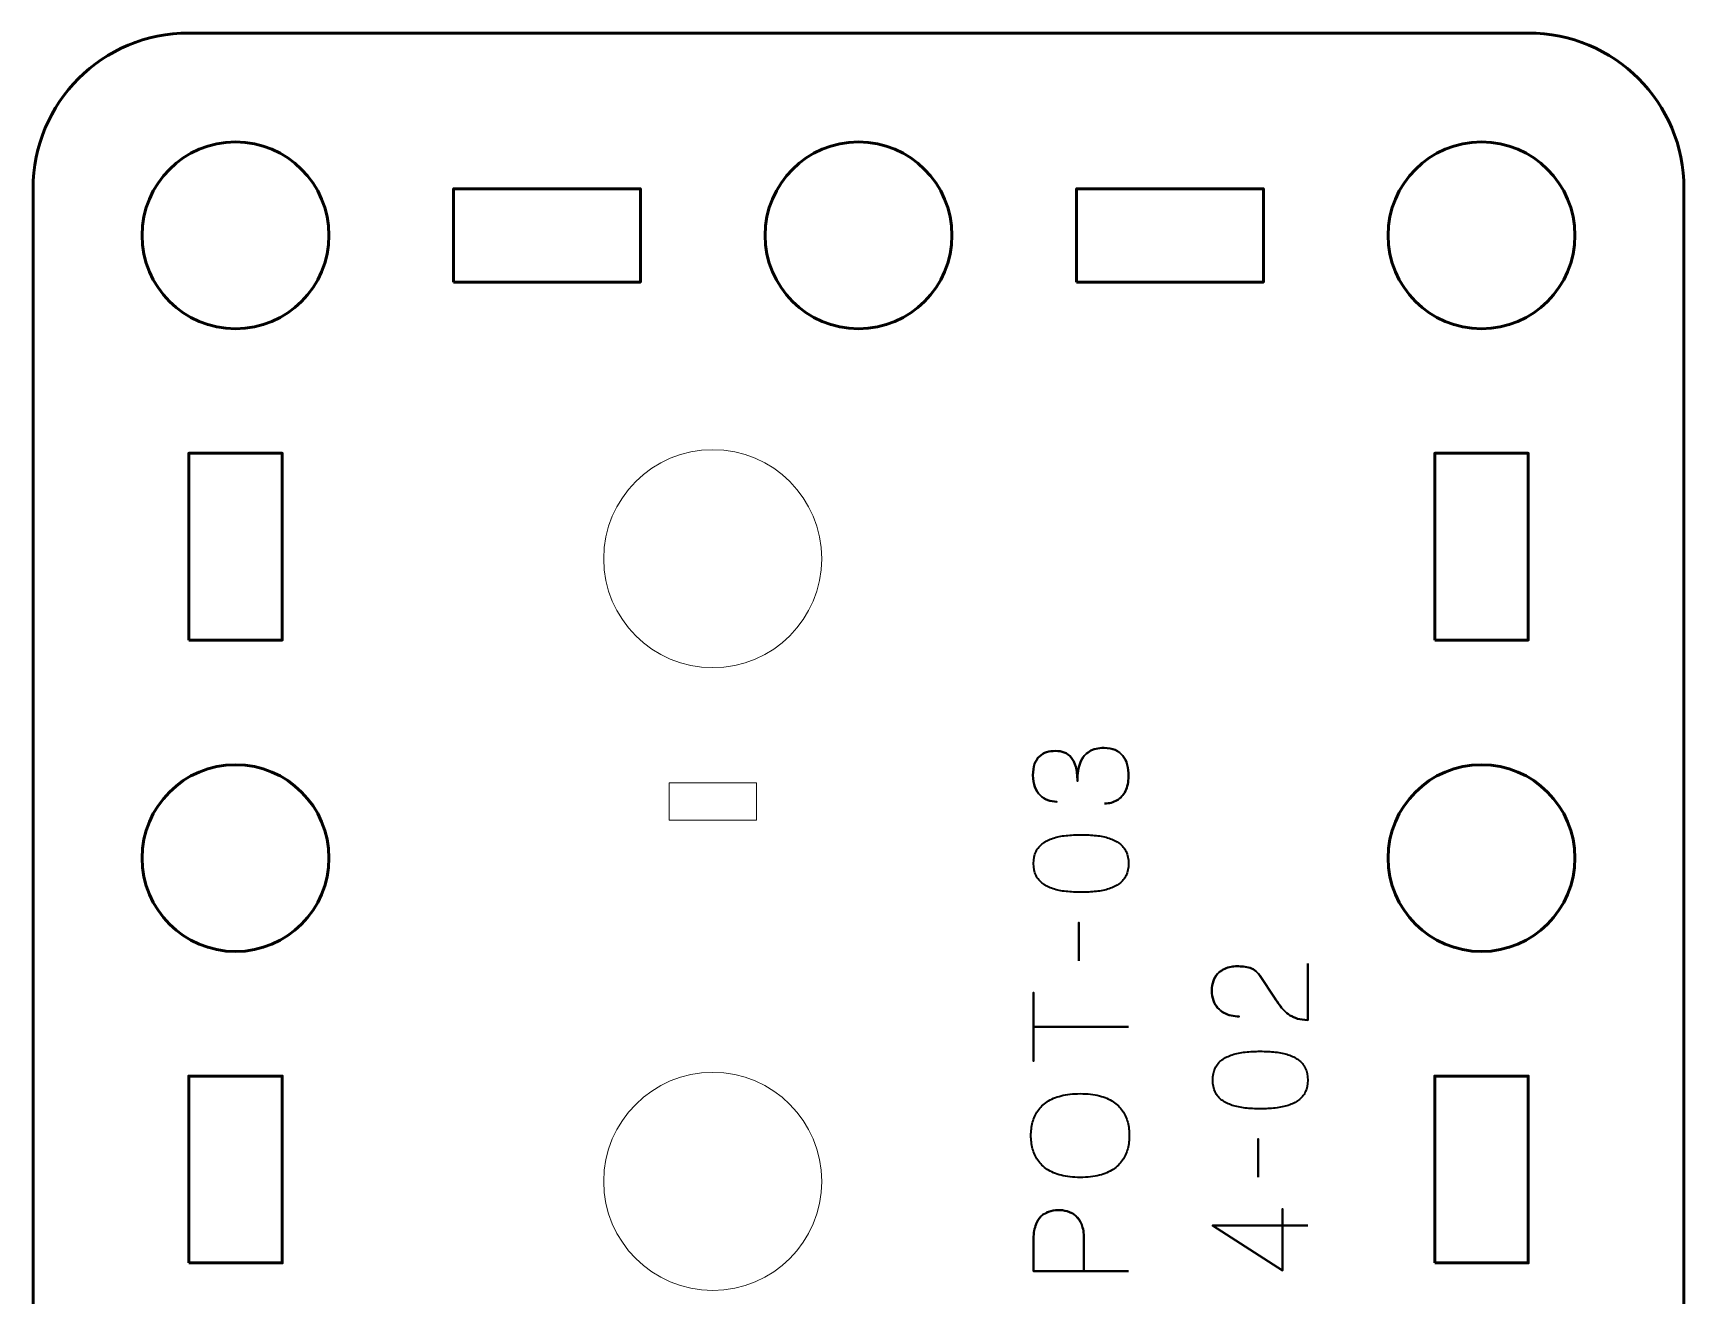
# Model space of a CAD drawing. Header units: centimetres. Extents: x -64.7 to 31.2, y -38.5 to 7.
# Drawn here: x -39.15 to -33.85, y -23.26 to -19.2 of the extents above; entities that cross this region are included whole.
import ezdxf

# ---------------------------------------------------------------- set-up
doc = ezdxf.new("R2010")
doc.units = ezdxf.units.CM
doc.header["$MEASUREMENT"] = 0
doc.layers.add('Layer 1', color=7, linetype='Continuous')

msp = doc.modelspace()

# ---------------------------------------------------------------- linework, layer by layer
at = {"layer": 'Layer 1', "lineweight": 53}
for points, knots in [([(-39.15002, -25.99992), (-39.15002, -25.99992), (-39.15002, -19.69995), (-39.15002, -19.69995), (-39.15002, -19.69995), (-39.15002, -19.42298), (-38.92693, -19.19999), (-38.64993, -19.19999), (-38.64993, -19.19999), (-38.64993, -19.19999), (-34.35007, -19.19999), (-34.35007, -19.19999), (-34.35007, -19.19999), (-34.07293, -19.19999), (-33.84997, -19.42298), (-33.84997, -19.69995), (-33.84997, -19.69995), (-33.84997, -19.69995), (-33.84997, -25.99992), (-33.84997, -25.99992), (-33.84997, -25.99992), (-33.84997, -26.27692), (-34.07293, -26.50001), (-34.35007, -26.50001), (-34.35007, -26.50001), (-34.35007, -26.50001), (-38.64993, -26.50001), (-38.64993, -26.50001), (-38.64993, -26.50001), (-38.92693, -26.50001), (-39.15002, -26.27692), (-39.15002, -25.99992)], [0, 0, 0, 0, 0.125, 0.125, 0.125, 0.125, 0.25, 0.25, 0.25, 0.25, 0.375, 0.375, 0.375, 0.375, 0.5, 0.5, 0.5, 0.5, 0.625, 0.625, 0.625, 0.625, 0.75, 0.75, 0.75, 0.75, 0.875, 0.875, 0.875, 0.875, 1, 1, 1, 1]), ([(-38.49999, -19.55002), (-38.33422, -19.55002), (-38.19999, -19.68425), (-38.19999, -19.85002), (-38.19999, -19.85002), (-38.19999, -20.01569), (-38.33422, -20.15002), (-38.49999, -20.15002), (-38.49999, -20.15002), (-38.66566, -20.15002), (-38.8, -20.01569), (-38.8, -19.85002), (-38.8, -19.85002), (-38.8, -19.68425), (-38.66566, -19.55002), (-38.49999, -19.55002)], [0, 0, 0, 0, 0.25, 0.25, 0.25, 0.25, 0.5, 0.5, 0.5, 0.5, 0.75, 0.75, 0.75, 0.75, 1, 1, 1, 1]), ([(-36.49992, -19.55002), (-36.33429, -19.55002), (-36.19992, -19.68425), (-36.19992, -19.85002), (-36.19992, -19.85002), (-36.19992, -20.01569), (-36.33429, -20.15002), (-36.49992, -20.15002), (-36.49992, -20.15002), (-36.66569, -20.15002), (-36.79992, -20.01569), (-36.79992, -19.85002), (-36.79992, -19.85002), (-36.79992, -19.68425), (-36.66569, -19.55002), (-36.49992, -19.55002)], [0, 0, 0, 0, 0.25, 0.25, 0.25, 0.25, 0.5, 0.5, 0.5, 0.5, 0.75, 0.75, 0.75, 0.75, 1, 1, 1, 1]), ([(-34.5, -19.55002), (-34.33433, -19.55002), (-34.2, -19.68425), (-34.2, -19.85002), (-34.2, -19.85002), (-34.2, -20.01569), (-34.33433, -20.15002), (-34.5, -20.15002), (-34.5, -20.15002), (-34.66563, -20.15002), (-34.8, -20.01569), (-34.8, -19.85002), (-34.8, -19.85002), (-34.8, -19.68425), (-34.66563, -19.55002), (-34.5, -19.55002)], [0, 0, 0, 0, 0.25, 0.25, 0.25, 0.25, 0.5, 0.5, 0.5, 0.5, 0.75, 0.75, 0.75, 0.75, 1, 1, 1, 1]), ([(-37.79998, -19.99995), (-37.79998, -19.99995), (-37.79998, -19.69995), (-37.79998, -19.69995), (-37.79998, -19.69995), (-37.79998, -19.69995), (-37.19997, -19.69995), (-37.19997, -19.69995), (-37.19997, -19.69995), (-37.19997, -19.69995), (-37.19997, -19.99995), (-37.19997, -19.99995), (-37.19997, -19.99995), (-37.19997, -19.99995), (-37.79998, -19.99995), (-37.79998, -19.99995)], [0, 0, 0, 0, 0.25, 0.25, 0.25, 0.25, 0.5, 0.5, 0.5, 0.5, 0.75, 0.75, 0.75, 0.75, 1, 1, 1, 1]), ([(-35.80001, -19.99995), (-35.80001, -19.99995), (-35.80001, -19.69995), (-35.80001, -19.69995), (-35.80001, -19.69995), (-35.80001, -19.69995), (-35.20002, -19.69995), (-35.20002, -19.69995), (-35.20002, -19.69995), (-35.20002, -19.69995), (-35.20002, -19.99995), (-35.20002, -19.99995), (-35.20002, -19.99995), (-35.20002, -19.99995), (-35.80001, -19.99995), (-35.80001, -19.99995)], [0, 0, 0, 0, 0.25, 0.25, 0.25, 0.25, 0.5, 0.5, 0.5, 0.5, 0.75, 0.75, 0.75, 0.75, 1, 1, 1, 1]), ([(-38.64993, -21.14994), (-38.64993, -21.14994), (-38.64993, -20.54993), (-38.64993, -20.54993), (-38.64993, -20.54993), (-38.64993, -20.54993), (-38.34992, -20.54993), (-38.34992, -20.54993), (-38.34992, -20.54993), (-38.34992, -20.54993), (-38.34992, -21.14994), (-38.34992, -21.14994), (-38.34992, -21.14994), (-38.34992, -21.14994), (-38.64993, -21.14994), (-38.64993, -21.14994)], [0, 0, 0, 0, 0.25, 0.25, 0.25, 0.25, 0.5, 0.5, 0.5, 0.5, 0.75, 0.75, 0.75, 0.75, 1, 1, 1, 1]), ([(-34.65007, -21.14994), (-34.65007, -21.14994), (-34.65007, -20.54993), (-34.65007, -20.54993), (-34.65007, -20.54993), (-34.65007, -20.54993), (-34.35007, -20.54993), (-34.35007, -20.54993), (-34.35007, -20.54993), (-34.35007, -20.54993), (-34.35007, -21.14994), (-34.35007, -21.14994), (-34.35007, -21.14994), (-34.35007, -21.14994), (-34.65007, -21.14994), (-34.65007, -21.14994)], [0, 0, 0, 0, 0.25, 0.25, 0.25, 0.25, 0.5, 0.5, 0.5, 0.5, 0.75, 0.75, 0.75, 0.75, 1, 1, 1, 1]), ([(-38.49999, -21.54999), (-38.33422, -21.54999), (-38.19999, -21.68432), (-38.19999, -21.84999), (-38.19999, -21.84999), (-38.19999, -22.01562), (-38.33422, -22.14999), (-38.49999, -22.14999), (-38.49999, -22.14999), (-38.66566, -22.14999), (-38.8, -22.01562), (-38.8, -21.84999), (-38.8, -21.84999), (-38.8, -21.68432), (-38.66566, -21.54999), (-38.49999, -21.54999)], [0, 0, 0, 0, 0.25, 0.25, 0.25, 0.25, 0.5, 0.5, 0.5, 0.5, 0.75, 0.75, 0.75, 0.75, 1, 1, 1, 1]), ([(-34.5, -21.54999), (-34.33433, -21.54999), (-34.2, -21.68432), (-34.2, -21.84999), (-34.2, -21.84999), (-34.2, -22.01562), (-34.33433, -22.14999), (-34.5, -22.14999), (-34.5, -22.14999), (-34.66563, -22.14999), (-34.8, -22.01562), (-34.8, -21.84999), (-34.8, -21.84999), (-34.8, -21.68432), (-34.66563, -21.54999), (-34.5, -21.54999)], [0, 0, 0, 0, 0.25, 0.25, 0.25, 0.25, 0.5, 0.5, 0.5, 0.5, 0.75, 0.75, 0.75, 0.75, 1, 1, 1, 1]), ([(-38.64993, -23.15), (-38.64993, -23.15), (-38.64993, -22.55001), (-38.64993, -22.55001), (-38.64993, -22.55001), (-38.64993, -22.55001), (-38.34992, -22.55001), (-38.34992, -22.55001), (-38.34992, -22.55001), (-38.34992, -22.55001), (-38.34992, -23.15), (-38.34992, -23.15), (-38.34992, -23.15), (-38.34992, -23.15), (-38.64993, -23.15), (-38.64993, -23.15)], [0, 0, 0, 0, 0.25, 0.25, 0.25, 0.25, 0.5, 0.5, 0.5, 0.5, 0.75, 0.75, 0.75, 0.75, 1, 1, 1, 1]), ([(-34.65007, -23.15), (-34.65007, -23.15), (-34.65007, -22.55001), (-34.65007, -22.55001), (-34.65007, -22.55001), (-34.65007, -22.55001), (-34.35007, -22.55001), (-34.35007, -22.55001), (-34.35007, -22.55001), (-34.35007, -22.55001), (-34.35007, -23.15), (-34.35007, -23.15), (-34.35007, -23.15), (-34.35007, -23.15), (-34.65007, -23.15), (-34.65007, -23.15)], [0, 0, 0, 0, 0.25, 0.25, 0.25, 0.25, 0.5, 0.5, 0.5, 0.5, 0.75, 0.75, 0.75, 0.75, 1, 1, 1, 1])]:
    msp.add_open_spline(points, degree=3, knots=knots, dxfattribs=at)
at = {"layer": 'Layer 1', "color": 250, "lineweight": 20}
for points in [[(-37.31787, -20.88831), (-37.31787, -20.69505), (-37.16113, -20.53831), (-36.96787, -20.53831), (-36.96787, -20.53831), (-36.77461, -20.53831), (-36.61787, -20.69505), (-36.61787, -20.88831), (-36.61787, -20.88831), (-36.61787, -21.08157), (-36.77461, -21.23831), (-36.96787, -21.23831), (-36.96787, -21.23831), (-37.16113, -21.23831), (-37.31787, -21.08157), (-37.31787, -20.88831)], [(-37.10787, -21.72831), (-37.10787, -21.72831), (-37.10787, -21.60831), (-37.10787, -21.60831), (-37.10787, -21.60831), (-37.10787, -21.60831), (-36.82787, -21.60831), (-36.82787, -21.60831), (-36.82787, -21.60831), (-36.82787, -21.60831), (-36.82787, -21.72831), (-36.82787, -21.72831), (-36.82787, -21.72831), (-36.82787, -21.72831), (-37.10787, -21.72831), (-37.10787, -21.72831)], [(-37.31787, -22.88831), (-37.31787, -22.69505), (-37.16113, -22.53831), (-36.96787, -22.53831), (-36.96787, -22.53831), (-36.77461, -22.53831), (-36.61787, -22.69505), (-36.61787, -22.88831), (-36.61787, -22.88831), (-36.61787, -23.08157), (-36.77461, -23.23831), (-36.96787, -23.23831), (-36.96787, -23.23831), (-37.16113, -23.23831), (-37.31787, -23.08157), (-37.31787, -22.88831)]]:
    msp.add_open_spline(points, degree=3, knots=[0, 0, 0, 0, 0.25, 0.25, 0.25, 0.25, 0.5, 0.5, 0.5, 0.5, 0.75, 0.75, 0.75, 0.75, 1, 1, 1, 1], dxfattribs=at)
at = {"layer": 'Layer 1', "color": 30, "lineweight": 35}
for points, knots in [([(-35.70976, -21.67466), (-35.69452, -21.67459), (-35.68126, -21.67106), (-35.66976, -21.66408), (-35.66976, -21.66408), (-35.65833, -21.65709), (-35.64937, -21.64714), (-35.64295, -21.63416), (-35.64295, -21.63416), (-35.63653, -21.62118), (-35.63328, -21.60559), (-35.63314, -21.58745), (-35.63314, -21.58745), (-35.63314, -21.57384), (-35.63455, -21.56149), (-35.63751, -21.55027), (-35.63751, -21.55027), (-35.64048, -21.53912), (-35.64506, -21.52953), (-35.65134, -21.52141), (-35.65134, -21.52141), (-35.65762, -21.5133), (-35.66574, -21.50709), (-35.67561, -21.50265), (-35.67561, -21.50265), (-35.68556, -21.49827), (-35.69749, -21.49609), (-35.71146, -21.49602), (-35.71146, -21.49602), (-35.73008, -21.49594), (-35.74582, -21.49975), (-35.75859, -21.5073), (-35.75859, -21.5073), (-35.77136, -21.51485), (-35.78095, -21.52657), (-35.78751, -21.5423), (-35.78751, -21.5423), (-35.79408, -21.55803), (-35.79739, -21.57821), (-35.79739, -21.60269), (-35.79739, -21.60269), (-35.79732, -21.58442), (-35.79901, -21.56911), (-35.80247, -21.55662), (-35.80247, -21.55662), (-35.80593, -21.5442), (-35.8108, -21.53426), (-35.81715, -21.52678), (-35.81715, -21.52678), (-35.82343, -21.5193), (-35.83091, -21.51387), (-35.83951, -21.51062), (-35.83951, -21.51062), (-35.84805, -21.5073), (-35.85743, -21.50568), (-35.86766, -21.50575), (-35.86766, -21.50575), (-35.8779, -21.50568), (-35.88735, -21.50709), (-35.8961, -21.50991), (-35.8961, -21.50991), (-35.90485, -21.51267), (-35.91254, -21.51718), (-35.9191, -21.52332), (-35.9191, -21.52332), (-35.92566, -21.52946), (-35.93081, -21.53757), (-35.93448, -21.54752), (-35.93448, -21.54752), (-35.93815, -21.55754), (-35.93998, -21.56975), (-35.94005, -21.58407), (-35.94005, -21.58407), (-35.93998, -21.59832), (-35.93787, -21.61081), (-35.93377, -21.62139), (-35.93377, -21.62139), (-35.92968, -21.63205), (-35.92411, -21.64079), (-35.91698, -21.64785), (-35.91698, -21.64785), (-35.90986, -21.65483), (-35.90174, -21.66006), (-35.89257, -21.66351), (-35.89257, -21.66351), (-35.8834, -21.66704), (-35.87366, -21.66873), (-35.86343, -21.66873), (-35.86343, -21.66873), (-35.87366, -21.66873), (-35.8834, -21.66704), (-35.89257, -21.66351), (-35.89257, -21.66351), (-35.90174, -21.66006), (-35.90986, -21.65483), (-35.91698, -21.64785), (-35.91698, -21.64785), (-35.92411, -21.64079), (-35.92968, -21.63205), (-35.93377, -21.62139), (-35.93377, -21.62139), (-35.93787, -21.61081), (-35.93998, -21.59832), (-35.94005, -21.58407), (-35.94005, -21.58407), (-35.93998, -21.56975), (-35.93815, -21.55754), (-35.93448, -21.54752), (-35.93448, -21.54752), (-35.93081, -21.53757), (-35.92566, -21.52946), (-35.9191, -21.52332), (-35.9191, -21.52332), (-35.91254, -21.51718), (-35.90485, -21.51267), (-35.8961, -21.50991), (-35.8961, -21.50991), (-35.88735, -21.50709), (-35.8779, -21.50568), (-35.86766, -21.50575), (-35.86766, -21.50575), (-35.85743, -21.50568), (-35.84805, -21.5073), (-35.83951, -21.51062), (-35.83951, -21.51062), (-35.83091, -21.51387), (-35.82343, -21.5193), (-35.81715, -21.52678), (-35.81715, -21.52678), (-35.8108, -21.53426), (-35.80593, -21.5442), (-35.80247, -21.55662), (-35.80247, -21.55662), (-35.79901, -21.56911), (-35.79732, -21.58442), (-35.79739, -21.60269), (-35.79739, -21.60269), (-35.79739, -21.57821), (-35.79408, -21.55803), (-35.78751, -21.5423), (-35.78751, -21.5423), (-35.78095, -21.52657), (-35.77136, -21.51485), (-35.75859, -21.5073), (-35.75859, -21.5073), (-35.74582, -21.49975), (-35.73008, -21.49594), (-35.71146, -21.49602), (-35.71146, -21.49602), (-35.69749, -21.49609), (-35.68556, -21.49827), (-35.67561, -21.50265), (-35.67561, -21.50265), (-35.66574, -21.50709), (-35.65762, -21.5133), (-35.65134, -21.52141), (-35.65134, -21.52141), (-35.64506, -21.52953), (-35.64048, -21.53912), (-35.63751, -21.55027), (-35.63751, -21.55027), (-35.63455, -21.56149), (-35.63314, -21.57384), (-35.63314, -21.58745), (-35.63314, -21.58745), (-35.63328, -21.60559), (-35.63653, -21.62118), (-35.64295, -21.63416), (-35.64295, -21.63416), (-35.64937, -21.64714), (-35.65833, -21.65709), (-35.66976, -21.66408), (-35.66976, -21.66408), (-35.68126, -21.67106), (-35.69452, -21.67459), (-35.70976, -21.67466)], [0, 0, 0, 0, 0.0227273, 0.0227273, 0.0227273, 0.0227273, 0.0454545, 0.0454545, 0.0454545, 0.0454545, 0.0681818, 0.0681818, 0.0681818, 0.0681818, 0.0909091, 0.0909091, 0.0909091, 0.0909091, 0.1136364, 0.1136364, 0.1136364, 0.1136364, 0.1363636, 0.1363636, 0.1363636, 0.1363636, 0.1590909, 0.1590909, 0.1590909, 0.1590909, 0.1818182, 0.1818182, 0.1818182, 0.1818182, 0.2045455, 0.2045455, 0.2045455, 0.2045455, 0.2272727, 0.2272727, 0.2272727, 0.2272727, 0.25, 0.25, 0.25, 0.25, 0.2727273, 0.2727273, 0.2727273, 0.2727273, 0.2954545, 0.2954545, 0.2954545, 0.2954545, 0.3181818, 0.3181818, 0.3181818, 0.3181818, 0.3409091, 0.3409091, 0.3409091, 0.3409091, 0.3636364, 0.3636364, 0.3636364, 0.3636364, 0.3863636, 0.3863636, 0.3863636, 0.3863636, 0.4090909, 0.4090909, 0.4090909, 0.4090909, 0.4318182, 0.4318182, 0.4318182, 0.4318182, 0.4545455, 0.4545455, 0.4545455, 0.4545455, 0.4772727, 0.4772727, 0.4772727, 0.4772727, 0.5, 0.5, 0.5, 0.5, 0.5227273, 0.5227273, 0.5227273, 0.5227273, 0.5454545, 0.5454545, 0.5454545, 0.5454545, 0.5681818, 0.5681818, 0.5681818, 0.5681818, 0.5909091, 0.5909091, 0.5909091, 0.5909091, 0.6136364, 0.6136364, 0.6136364, 0.6136364, 0.6363636, 0.6363636, 0.6363636, 0.6363636, 0.6590909, 0.6590909, 0.6590909, 0.6590909, 0.6818182, 0.6818182, 0.6818182, 0.6818182, 0.7045455, 0.7045455, 0.7045455, 0.7045455, 0.7272727, 0.7272727, 0.7272727, 0.7272727, 0.75, 0.75, 0.75, 0.75, 0.7727273, 0.7727273, 0.7727273, 0.7727273, 0.7954545, 0.7954545, 0.7954545, 0.7954545, 0.8181818, 0.8181818, 0.8181818, 0.8181818, 0.8409091, 0.8409091, 0.8409091, 0.8409091, 0.8636364, 0.8636364, 0.8636364, 0.8636364, 0.8863636, 0.8863636, 0.8863636, 0.8863636, 0.9090909, 0.9090909, 0.9090909, 0.9090909, 0.9318182, 0.9318182, 0.9318182, 0.9318182, 0.9545455, 0.9545455, 0.9545455, 0.9545455, 0.9772727, 0.9772727, 0.9772727, 0.9772727, 1, 1, 1, 1]), ([(-35.63314, -21.86727), (-35.63321, -21.85246), (-35.63582, -21.83969), (-35.6409, -21.82903), (-35.6409, -21.82903), (-35.64598, -21.81845), (-35.65325, -21.80963), (-35.66249, -21.80258), (-35.66249, -21.80258), (-35.6718, -21.79559), (-35.68281, -21.79009), (-35.69551, -21.786), (-35.69551, -21.786), (-35.70821, -21.78197), (-35.72211, -21.77908), (-35.73735, -21.77746), (-35.73735, -21.77746), (-35.75259, -21.77576), (-35.76861, -21.77492), (-35.78554, -21.77499), (-35.78554, -21.77499), (-35.8024, -21.77492), (-35.81842, -21.77576), (-35.83359, -21.77746), (-35.83359, -21.77746), (-35.84876, -21.77908), (-35.86273, -21.78197), (-35.87543, -21.786), (-35.87543, -21.786), (-35.88806, -21.79009), (-35.89906, -21.79559), (-35.90845, -21.80258), (-35.90845, -21.80258), (-35.91776, -21.80963), (-35.92503, -21.81845), (-35.93011, -21.82903), (-35.93011, -21.82903), (-35.93526, -21.83969), (-35.93787, -21.85246), (-35.93794, -21.86727), (-35.93794, -21.86727), (-35.93787, -21.88209), (-35.93526, -21.89486), (-35.93011, -21.90552), (-35.93011, -21.90552), (-35.92503, -21.9161), (-35.91776, -21.92492), (-35.90845, -21.93197), (-35.90845, -21.93197), (-35.89906, -21.93896), (-35.88806, -21.94446), (-35.87543, -21.94855), (-35.87543, -21.94855), (-35.86273, -21.95258), (-35.84876, -21.95547), (-35.83359, -21.95709), (-35.83359, -21.95709), (-35.81842, -21.95878), (-35.8024, -21.95963), (-35.78554, -21.95956), (-35.78554, -21.95956), (-35.76861, -21.95963), (-35.75259, -21.95878), (-35.73735, -21.95709), (-35.73735, -21.95709), (-35.72211, -21.95547), (-35.70821, -21.95258), (-35.69551, -21.94855), (-35.69551, -21.94855), (-35.68281, -21.94446), (-35.6718, -21.93896), (-35.66249, -21.93197), (-35.66249, -21.93197), (-35.65325, -21.92492), (-35.64598, -21.9161), (-35.6409, -21.90552), (-35.6409, -21.90552), (-35.63582, -21.89486), (-35.63321, -21.88209), (-35.63314, -21.86727)], [0, 0, 0, 0, 0.05, 0.05, 0.05, 0.05, 0.1, 0.1, 0.1, 0.1, 0.15, 0.15, 0.15, 0.15, 0.2, 0.2, 0.2, 0.2, 0.25, 0.25, 0.25, 0.25, 0.3, 0.3, 0.3, 0.3, 0.35, 0.35, 0.35, 0.35, 0.4, 0.4, 0.4, 0.4, 0.45, 0.45, 0.45, 0.45, 0.5, 0.5, 0.5, 0.5, 0.55, 0.55, 0.55, 0.55, 0.6, 0.6, 0.6, 0.6, 0.65, 0.65, 0.65, 0.65, 0.7, 0.7, 0.7, 0.7, 0.75, 0.75, 0.75, 0.75, 0.8, 0.8, 0.8, 0.8, 0.85, 0.85, 0.85, 0.85, 0.9, 0.9, 0.9, 0.9, 0.95, 0.95, 0.95, 0.95, 1, 1, 1, 1]), ([(-35.63314, -21.86727), (-35.63321, -21.85246), (-35.63582, -21.83969), (-35.6409, -21.82903), (-35.6409, -21.82903), (-35.64598, -21.81845), (-35.65325, -21.80963), (-35.66249, -21.80258), (-35.66249, -21.80258), (-35.6718, -21.79559), (-35.68281, -21.79009), (-35.69551, -21.786), (-35.69551, -21.786), (-35.70821, -21.78197), (-35.72211, -21.77908), (-35.73735, -21.77746), (-35.73735, -21.77746), (-35.75259, -21.77576), (-35.76861, -21.77492), (-35.78554, -21.77499), (-35.78554, -21.77499), (-35.8024, -21.77492), (-35.81842, -21.77576), (-35.83359, -21.77746), (-35.83359, -21.77746), (-35.84876, -21.77908), (-35.86273, -21.78197), (-35.87543, -21.786), (-35.87543, -21.786), (-35.88806, -21.79009), (-35.89906, -21.79559), (-35.90845, -21.80258), (-35.90845, -21.80258), (-35.91776, -21.80963), (-35.92503, -21.81845), (-35.93011, -21.82903), (-35.93011, -21.82903), (-35.93526, -21.83969), (-35.93787, -21.85246), (-35.93794, -21.86727), (-35.93794, -21.86727), (-35.93787, -21.88209), (-35.93526, -21.89486), (-35.93011, -21.90552), (-35.93011, -21.90552), (-35.92503, -21.9161), (-35.91776, -21.92492), (-35.90845, -21.93197), (-35.90845, -21.93197), (-35.89906, -21.93896), (-35.88806, -21.94446), (-35.87543, -21.94855), (-35.87543, -21.94855), (-35.86273, -21.95258), (-35.84876, -21.95547), (-35.83359, -21.95709), (-35.83359, -21.95709), (-35.81842, -21.95878), (-35.8024, -21.95963), (-35.78554, -21.95956), (-35.78554, -21.95956), (-35.76861, -21.95963), (-35.75259, -21.95878), (-35.73735, -21.95709), (-35.73735, -21.95709), (-35.72211, -21.95547), (-35.70821, -21.95258), (-35.69551, -21.94855), (-35.69551, -21.94855), (-35.68281, -21.94446), (-35.6718, -21.93896), (-35.66249, -21.93197), (-35.66249, -21.93197), (-35.65325, -21.92492), (-35.64598, -21.9161), (-35.6409, -21.90552), (-35.6409, -21.90552), (-35.63582, -21.89486), (-35.63321, -21.88209), (-35.63314, -21.86727)], [0, 0, 0, 0, 0.05, 0.05, 0.05, 0.05, 0.1, 0.1, 0.1, 0.1, 0.15, 0.15, 0.15, 0.15, 0.2, 0.2, 0.2, 0.2, 0.25, 0.25, 0.25, 0.25, 0.3, 0.3, 0.3, 0.3, 0.35, 0.35, 0.35, 0.35, 0.4, 0.4, 0.4, 0.4, 0.45, 0.45, 0.45, 0.45, 0.5, 0.5, 0.5, 0.5, 0.55, 0.55, 0.55, 0.55, 0.6, 0.6, 0.6, 0.6, 0.65, 0.65, 0.65, 0.65, 0.7, 0.7, 0.7, 0.7, 0.75, 0.75, 0.75, 0.75, 0.8, 0.8, 0.8, 0.8, 0.85, 0.85, 0.85, 0.85, 0.9, 0.9, 0.9, 0.9, 0.95, 0.95, 0.95, 0.95, 1, 1, 1, 1]), ([(-35.79274, -22.17969), (-35.79274, -22.17969), (-35.79274, -22.0565), (-35.79274, -22.0565), (-35.79274, -22.0565), (-35.79274, -22.0565), (-35.79274, -22.17969), (-35.79274, -22.17969)], [0, 0, 0, 0, 0.5, 0.5, 0.5, 0.5, 1, 1, 1, 1]), ([(-35.05783, -22.18858), (-35.05783, -22.18858), (-35.05783, -22.37019), (-35.05783, -22.37019), (-35.05783, -22.37019), (-35.07011, -22.36984), (-35.08097, -22.36829), (-35.09029, -22.36567), (-35.09029, -22.36567), (-35.0996, -22.36299), (-35.10778, -22.3594), (-35.11484, -22.35495), (-35.11484, -22.35495), (-35.12189, -22.35043), (-35.12817, -22.34528), (-35.13368, -22.33943), (-35.13368, -22.33943), (-35.13925, -22.33357), (-35.14433, -22.32729), (-35.14913, -22.32052), (-35.14913, -22.32052), (-35.15386, -22.31375), (-35.15858, -22.30676), (-35.16324, -22.29949), (-35.16324, -22.29949), (-35.16324, -22.29949), (-35.2115, -22.2271), (-35.2115, -22.2271), (-35.2115, -22.2271), (-35.21672, -22.2197), (-35.22236, -22.21391), (-35.22857, -22.20982), (-35.22857, -22.20982), (-35.23471, -22.20566), (-35.2412, -22.20276), (-35.24798, -22.201), (-35.24798, -22.201), (-35.25482, -22.19931), (-35.26173, -22.19825), (-35.26886, -22.1979), (-35.26886, -22.1979), (-35.27599, -22.19754), (-35.28311, -22.1974), (-35.29024, -22.19747), (-35.29024, -22.19747), (-35.29609, -22.19747), (-35.30237, -22.19825), (-35.30915, -22.1998), (-35.30915, -22.1998), (-35.31585, -22.20142), (-35.32255, -22.20396), (-35.32918, -22.20756), (-35.32918, -22.20756), (-35.33582, -22.21116), (-35.34188, -22.21596), (-35.34739, -22.22195), (-35.34739, -22.22195), (-35.35282, -22.22795), (-35.35719, -22.23536), (-35.36051, -22.24418), (-35.36051, -22.24418), (-35.36383, -22.253), (-35.36552, -22.26337), (-35.36559, -22.27536), (-35.36559, -22.27536), (-35.36552, -22.28743), (-35.36383, -22.29808), (-35.36058, -22.30726), (-35.36058, -22.30726), (-35.35734, -22.31643), (-35.35282, -22.32426), (-35.34711, -22.33075), (-35.34711, -22.33075), (-35.34139, -22.33724), (-35.33476, -22.34246), (-35.32735, -22.34655), (-35.32735, -22.34655), (-35.31994, -22.35065), (-35.31204, -22.35361), (-35.30371, -22.35551), (-35.30371, -22.35551), (-35.29539, -22.35742), (-35.28692, -22.35834), (-35.27838, -22.35834), (-35.27838, -22.35834), (-35.28692, -22.35834), (-35.29539, -22.35742), (-35.30371, -22.35551), (-35.30371, -22.35551), (-35.31204, -22.35361), (-35.31994, -22.35065), (-35.32735, -22.34655), (-35.32735, -22.34655), (-35.33476, -22.34246), (-35.34139, -22.33724), (-35.34711, -22.33075), (-35.34711, -22.33075), (-35.35282, -22.32426), (-35.35734, -22.31643), (-35.36058, -22.30726), (-35.36058, -22.30726), (-35.36383, -22.29808), (-35.36552, -22.28743), (-35.36559, -22.27536), (-35.36559, -22.27536), (-35.36552, -22.26337), (-35.36383, -22.253), (-35.36051, -22.24418), (-35.36051, -22.24418), (-35.35719, -22.23536), (-35.35282, -22.22795), (-35.34739, -22.22195), (-35.34739, -22.22195), (-35.34188, -22.21596), (-35.33582, -22.21116), (-35.32918, -22.20756), (-35.32918, -22.20756), (-35.32255, -22.20396), (-35.31585, -22.20142), (-35.30915, -22.1998), (-35.30915, -22.1998), (-35.30237, -22.19825), (-35.29609, -22.19747), (-35.29024, -22.19747), (-35.29024, -22.19747), (-35.28311, -22.1974), (-35.27599, -22.19754), (-35.26886, -22.1979), (-35.26886, -22.1979), (-35.26173, -22.19825), (-35.25482, -22.19931), (-35.24798, -22.201), (-35.24798, -22.201), (-35.2412, -22.20276), (-35.23471, -22.20566), (-35.22857, -22.20982), (-35.22857, -22.20982), (-35.22236, -22.21391), (-35.21672, -22.2197), (-35.2115, -22.2271), (-35.2115, -22.2271), (-35.2115, -22.2271), (-35.16324, -22.29949), (-35.16324, -22.29949), (-35.16324, -22.29949), (-35.15858, -22.30676), (-35.15386, -22.31375), (-35.14913, -22.32052), (-35.14913, -22.32052), (-35.14433, -22.32729), (-35.13925, -22.33357), (-35.13368, -22.33943), (-35.13368, -22.33943), (-35.12817, -22.34528), (-35.12189, -22.35043), (-35.11484, -22.35495), (-35.11484, -22.35495), (-35.10778, -22.3594), (-35.0996, -22.36299), (-35.09029, -22.36567), (-35.09029, -22.36567), (-35.08097, -22.36829), (-35.07011, -22.36984), (-35.05783, -22.37019), (-35.05783, -22.37019), (-35.05783, -22.37019), (-35.05783, -22.18858), (-35.05783, -22.18858)], [0, 0, 0, 0, 0.0238095, 0.0238095, 0.0238095, 0.0238095, 0.047619, 0.047619, 0.047619, 0.047619, 0.0714286, 0.0714286, 0.0714286, 0.0714286, 0.0952381, 0.0952381, 0.0952381, 0.0952381, 0.1190476, 0.1190476, 0.1190476, 0.1190476, 0.1428571, 0.1428571, 0.1428571, 0.1428571, 0.1666667, 0.1666667, 0.1666667, 0.1666667, 0.1904762, 0.1904762, 0.1904762, 0.1904762, 0.2142857, 0.2142857, 0.2142857, 0.2142857, 0.2380952, 0.2380952, 0.2380952, 0.2380952, 0.2619048, 0.2619048, 0.2619048, 0.2619048, 0.2857143, 0.2857143, 0.2857143, 0.2857143, 0.3095238, 0.3095238, 0.3095238, 0.3095238, 0.3333333, 0.3333333, 0.3333333, 0.3333333, 0.3571429, 0.3571429, 0.3571429, 0.3571429, 0.3809524, 0.3809524, 0.3809524, 0.3809524, 0.4047619, 0.4047619, 0.4047619, 0.4047619, 0.4285714, 0.4285714, 0.4285714, 0.4285714, 0.452381, 0.452381, 0.452381, 0.452381, 0.4761905, 0.4761905, 0.4761905, 0.4761905, 0.5, 0.5, 0.5, 0.5, 0.5238095, 0.5238095, 0.5238095, 0.5238095, 0.547619, 0.547619, 0.547619, 0.547619, 0.5714286, 0.5714286, 0.5714286, 0.5714286, 0.5952381, 0.5952381, 0.5952381, 0.5952381, 0.6190476, 0.6190476, 0.6190476, 0.6190476, 0.6428571, 0.6428571, 0.6428571, 0.6428571, 0.6666667, 0.6666667, 0.6666667, 0.6666667, 0.6904762, 0.6904762, 0.6904762, 0.6904762, 0.7142857, 0.7142857, 0.7142857, 0.7142857, 0.7380952, 0.7380952, 0.7380952, 0.7380952, 0.7619048, 0.7619048, 0.7619048, 0.7619048, 0.7857143, 0.7857143, 0.7857143, 0.7857143, 0.8095238, 0.8095238, 0.8095238, 0.8095238, 0.8333333, 0.8333333, 0.8333333, 0.8333333, 0.8571429, 0.8571429, 0.8571429, 0.8571429, 0.8809524, 0.8809524, 0.8809524, 0.8809524, 0.9047619, 0.9047619, 0.9047619, 0.9047619, 0.9285714, 0.9285714, 0.9285714, 0.9285714, 0.952381, 0.952381, 0.952381, 0.952381, 0.9761905, 0.9761905, 0.9761905, 0.9761905, 1, 1, 1, 1]), ([(-35.63314, -22.3922), (-35.63314, -22.3922), (-35.93836, -22.3922), (-35.93836, -22.3922), (-35.93836, -22.3922), (-35.93836, -22.3922), (-35.93836, -22.50184), (-35.93836, -22.50184), (-35.93836, -22.50184), (-35.93836, -22.50184), (-35.93836, -22.28171), (-35.93836, -22.28171), (-35.93836, -22.28171), (-35.93836, -22.28171), (-35.93836, -22.3922), (-35.93836, -22.3922), (-35.93836, -22.3922), (-35.93836, -22.3922), (-35.63314, -22.3922), (-35.63314, -22.3922)], [0, 0, 0, 0, 0.2, 0.2, 0.2, 0.2, 0.4, 0.4, 0.4, 0.4, 0.6, 0.6, 0.6, 0.6, 0.8, 0.8, 0.8, 0.8, 1, 1, 1, 1]), ([(-35.05783, -22.5628), (-35.0579, -22.54799), (-35.06051, -22.53522), (-35.06559, -22.52456), (-35.06559, -22.52456), (-35.07067, -22.51398), (-35.07794, -22.50516), (-35.08718, -22.49811), (-35.08718, -22.49811), (-35.09649, -22.49112), (-35.1075, -22.48562), (-35.1202, -22.48153), (-35.1202, -22.48153), (-35.1329, -22.4775), (-35.1468, -22.47461), (-35.16204, -22.47299), (-35.16204, -22.47299), (-35.17728, -22.47129), (-35.1933, -22.47045), (-35.21023, -22.47052), (-35.21023, -22.47052), (-35.22709, -22.47045), (-35.24311, -22.47129), (-35.25828, -22.47299), (-35.25828, -22.47299), (-35.27345, -22.47461), (-35.28742, -22.4775), (-35.30012, -22.48153), (-35.30012, -22.48153), (-35.31275, -22.48562), (-35.32375, -22.49112), (-35.33314, -22.49811), (-35.33314, -22.49811), (-35.34245, -22.50516), (-35.34972, -22.51398), (-35.3548, -22.52456), (-35.3548, -22.52456), (-35.35995, -22.53522), (-35.36256, -22.54799), (-35.36263, -22.5628), (-35.36263, -22.5628), (-35.36256, -22.57762), (-35.35995, -22.59039), (-35.3548, -22.60105), (-35.3548, -22.60105), (-35.34972, -22.61163), (-35.34245, -22.62045), (-35.33314, -22.6275), (-35.33314, -22.6275), (-35.32375, -22.63449), (-35.31275, -22.63999), (-35.30012, -22.64408), (-35.30012, -22.64408), (-35.28742, -22.64811), (-35.27345, -22.651), (-35.25828, -22.65262), (-35.25828, -22.65262), (-35.24311, -22.65431), (-35.22709, -22.65516), (-35.21023, -22.65509), (-35.21023, -22.65509), (-35.1933, -22.65516), (-35.17728, -22.65431), (-35.16204, -22.65262), (-35.16204, -22.65262), (-35.1468, -22.651), (-35.1329, -22.64811), (-35.1202, -22.64408), (-35.1202, -22.64408), (-35.1075, -22.63999), (-35.09649, -22.63449), (-35.08718, -22.6275), (-35.08718, -22.6275), (-35.07794, -22.62045), (-35.07067, -22.61163), (-35.06559, -22.60105), (-35.06559, -22.60105), (-35.06051, -22.59039), (-35.0579, -22.57762), (-35.05783, -22.5628)], [0, 0, 0, 0, 0.05, 0.05, 0.05, 0.05, 0.1, 0.1, 0.1, 0.1, 0.15, 0.15, 0.15, 0.15, 0.2, 0.2, 0.2, 0.2, 0.25, 0.25, 0.25, 0.25, 0.3, 0.3, 0.3, 0.3, 0.35, 0.35, 0.35, 0.35, 0.4, 0.4, 0.4, 0.4, 0.45, 0.45, 0.45, 0.45, 0.5, 0.5, 0.5, 0.5, 0.55, 0.55, 0.55, 0.55, 0.6, 0.6, 0.6, 0.6, 0.65, 0.65, 0.65, 0.65, 0.7, 0.7, 0.7, 0.7, 0.75, 0.75, 0.75, 0.75, 0.8, 0.8, 0.8, 0.8, 0.85, 0.85, 0.85, 0.85, 0.9, 0.9, 0.9, 0.9, 0.95, 0.95, 0.95, 0.95, 1, 1, 1, 1]), ([(-35.05783, -22.5628), (-35.0579, -22.54799), (-35.06051, -22.53522), (-35.06559, -22.52456), (-35.06559, -22.52456), (-35.07067, -22.51398), (-35.07794, -22.50516), (-35.08718, -22.49811), (-35.08718, -22.49811), (-35.09649, -22.49112), (-35.1075, -22.48562), (-35.1202, -22.48153), (-35.1202, -22.48153), (-35.1329, -22.4775), (-35.1468, -22.47461), (-35.16204, -22.47299), (-35.16204, -22.47299), (-35.17728, -22.47129), (-35.1933, -22.47045), (-35.21023, -22.47052), (-35.21023, -22.47052), (-35.22709, -22.47045), (-35.24311, -22.47129), (-35.25828, -22.47299), (-35.25828, -22.47299), (-35.27345, -22.47461), (-35.28742, -22.4775), (-35.30012, -22.48153), (-35.30012, -22.48153), (-35.31275, -22.48562), (-35.32375, -22.49112), (-35.33314, -22.49811), (-35.33314, -22.49811), (-35.34245, -22.50516), (-35.34972, -22.51398), (-35.3548, -22.52456), (-35.3548, -22.52456), (-35.35995, -22.53522), (-35.36256, -22.54799), (-35.36263, -22.5628), (-35.36263, -22.5628), (-35.36256, -22.57762), (-35.35995, -22.59039), (-35.3548, -22.60105), (-35.3548, -22.60105), (-35.34972, -22.61163), (-35.34245, -22.62045), (-35.33314, -22.6275), (-35.33314, -22.6275), (-35.32375, -22.63449), (-35.31275, -22.63999), (-35.30012, -22.64408), (-35.30012, -22.64408), (-35.28742, -22.64811), (-35.27345, -22.651), (-35.25828, -22.65262), (-35.25828, -22.65262), (-35.24311, -22.65431), (-35.22709, -22.65516), (-35.21023, -22.65509), (-35.21023, -22.65509), (-35.1933, -22.65516), (-35.17728, -22.65431), (-35.16204, -22.65262), (-35.16204, -22.65262), (-35.1468, -22.651), (-35.1329, -22.64811), (-35.1202, -22.64408), (-35.1202, -22.64408), (-35.1075, -22.63999), (-35.09649, -22.63449), (-35.08718, -22.6275), (-35.08718, -22.6275), (-35.07794, -22.62045), (-35.07067, -22.61163), (-35.06559, -22.60105), (-35.06559, -22.60105), (-35.06051, -22.59039), (-35.0579, -22.57762), (-35.05783, -22.5628)], [0, 0, 0, 0, 0.05, 0.05, 0.05, 0.05, 0.1, 0.1, 0.1, 0.1, 0.15, 0.15, 0.15, 0.15, 0.2, 0.2, 0.2, 0.2, 0.25, 0.25, 0.25, 0.25, 0.3, 0.3, 0.3, 0.3, 0.35, 0.35, 0.35, 0.35, 0.4, 0.4, 0.4, 0.4, 0.45, 0.45, 0.45, 0.45, 0.5, 0.5, 0.5, 0.5, 0.55, 0.55, 0.55, 0.55, 0.6, 0.6, 0.6, 0.6, 0.65, 0.65, 0.65, 0.65, 0.7, 0.7, 0.7, 0.7, 0.75, 0.75, 0.75, 0.75, 0.8, 0.8, 0.8, 0.8, 0.85, 0.85, 0.85, 0.85, 0.9, 0.9, 0.9, 0.9, 0.95, 0.95, 0.95, 0.95, 1, 1, 1, 1]), ([(-35.6306, -22.74102), (-35.63053, -22.72613), (-35.63229, -22.71202), (-35.63575, -22.69855), (-35.63575, -22.69855), (-35.63928, -22.68514), (-35.64478, -22.67287), (-35.6524, -22.66165), (-35.6524, -22.66165), (-35.65995, -22.65043), (-35.6699, -22.64069), (-35.68218, -22.63244), (-35.68218, -22.63244), (-35.69445, -22.62418), (-35.70934, -22.61783), (-35.72684, -22.61332), (-35.72684, -22.61332), (-35.74433, -22.60873), (-35.76473, -22.60647), (-35.78808, -22.6064), (-35.78808, -22.6064), (-35.81143, -22.60647), (-35.83182, -22.60873), (-35.84939, -22.61332), (-35.84939, -22.61332), (-35.86696, -22.61783), (-35.88192, -22.62418), (-35.89426, -22.63244), (-35.89426, -22.63244), (-35.90661, -22.64069), (-35.91663, -22.65043), (-35.92432, -22.66165), (-35.92432, -22.66165), (-35.93201, -22.67287), (-35.93758, -22.68514), (-35.94118, -22.69855), (-35.94118, -22.69855), (-35.94471, -22.71202), (-35.94647, -22.72613), (-35.9464, -22.74102), (-35.9464, -22.74102), (-35.94647, -22.75591), (-35.94471, -22.77002), (-35.94118, -22.7835), (-35.94118, -22.7835), (-35.93758, -22.7969), (-35.93201, -22.80918), (-35.92432, -22.8204), (-35.92432, -22.8204), (-35.91663, -22.83161), (-35.90661, -22.84135), (-35.89426, -22.84961), (-35.89426, -22.84961), (-35.88192, -22.85786), (-35.86696, -22.86421), (-35.84939, -22.86873), (-35.84939, -22.86873), (-35.83182, -22.87331), (-35.81143, -22.87557), (-35.78808, -22.87564), (-35.78808, -22.87564), (-35.76473, -22.87557), (-35.74433, -22.87331), (-35.72684, -22.86873), (-35.72684, -22.86873), (-35.70934, -22.86421), (-35.69445, -22.85786), (-35.68218, -22.84961), (-35.68218, -22.84961), (-35.6699, -22.84135), (-35.65995, -22.83161), (-35.6524, -22.8204), (-35.6524, -22.8204), (-35.64478, -22.80918), (-35.63928, -22.7969), (-35.63575, -22.7835), (-35.63575, -22.7835), (-35.63229, -22.77002), (-35.63053, -22.75591), (-35.6306, -22.74102)], [0, 0, 0, 0, 0.05, 0.05, 0.05, 0.05, 0.1, 0.1, 0.1, 0.1, 0.15, 0.15, 0.15, 0.15, 0.2, 0.2, 0.2, 0.2, 0.25, 0.25, 0.25, 0.25, 0.3, 0.3, 0.3, 0.3, 0.35, 0.35, 0.35, 0.35, 0.4, 0.4, 0.4, 0.4, 0.45, 0.45, 0.45, 0.45, 0.5, 0.5, 0.5, 0.5, 0.55, 0.55, 0.55, 0.55, 0.6, 0.6, 0.6, 0.6, 0.65, 0.65, 0.65, 0.65, 0.7, 0.7, 0.7, 0.7, 0.75, 0.75, 0.75, 0.75, 0.8, 0.8, 0.8, 0.8, 0.85, 0.85, 0.85, 0.85, 0.9, 0.9, 0.9, 0.9, 0.95, 0.95, 0.95, 0.95, 1, 1, 1, 1]), ([(-35.6306, -22.74102), (-35.63053, -22.72613), (-35.63229, -22.71202), (-35.63575, -22.69855), (-35.63575, -22.69855), (-35.63928, -22.68514), (-35.64478, -22.67287), (-35.6524, -22.66165), (-35.6524, -22.66165), (-35.65995, -22.65043), (-35.6699, -22.64069), (-35.68218, -22.63244), (-35.68218, -22.63244), (-35.69445, -22.62418), (-35.70934, -22.61783), (-35.72684, -22.61332), (-35.72684, -22.61332), (-35.74433, -22.60873), (-35.76473, -22.60647), (-35.78808, -22.6064), (-35.78808, -22.6064), (-35.81143, -22.60647), (-35.83182, -22.60873), (-35.84939, -22.61332), (-35.84939, -22.61332), (-35.86696, -22.61783), (-35.88192, -22.62418), (-35.89426, -22.63244), (-35.89426, -22.63244), (-35.90661, -22.64069), (-35.91663, -22.65043), (-35.92432, -22.66165), (-35.92432, -22.66165), (-35.93201, -22.67287), (-35.93758, -22.68514), (-35.94118, -22.69855), (-35.94118, -22.69855), (-35.94471, -22.71202), (-35.94647, -22.72613), (-35.9464, -22.74102), (-35.9464, -22.74102), (-35.94647, -22.75591), (-35.94471, -22.77002), (-35.94118, -22.7835), (-35.94118, -22.7835), (-35.93758, -22.7969), (-35.93201, -22.80918), (-35.92432, -22.8204), (-35.92432, -22.8204), (-35.91663, -22.83161), (-35.90661, -22.84135), (-35.89426, -22.84961), (-35.89426, -22.84961), (-35.88192, -22.85786), (-35.86696, -22.86421), (-35.84939, -22.86873), (-35.84939, -22.86873), (-35.83182, -22.87331), (-35.81143, -22.87557), (-35.78808, -22.87564), (-35.78808, -22.87564), (-35.76473, -22.87557), (-35.74433, -22.87331), (-35.72684, -22.86873), (-35.72684, -22.86873), (-35.70934, -22.86421), (-35.69445, -22.85786), (-35.68218, -22.84961), (-35.68218, -22.84961), (-35.6699, -22.84135), (-35.65995, -22.83161), (-35.6524, -22.8204), (-35.6524, -22.8204), (-35.64478, -22.80918), (-35.63928, -22.7969), (-35.63575, -22.7835), (-35.63575, -22.7835), (-35.63229, -22.77002), (-35.63053, -22.75591), (-35.6306, -22.74102)], [0, 0, 0, 0, 0.05, 0.05, 0.05, 0.05, 0.1, 0.1, 0.1, 0.1, 0.15, 0.15, 0.15, 0.15, 0.2, 0.2, 0.2, 0.2, 0.25, 0.25, 0.25, 0.25, 0.3, 0.3, 0.3, 0.3, 0.35, 0.35, 0.35, 0.35, 0.4, 0.4, 0.4, 0.4, 0.45, 0.45, 0.45, 0.45, 0.5, 0.5, 0.5, 0.5, 0.55, 0.55, 0.55, 0.55, 0.6, 0.6, 0.6, 0.6, 0.65, 0.65, 0.65, 0.65, 0.7, 0.7, 0.7, 0.7, 0.75, 0.75, 0.75, 0.75, 0.8, 0.8, 0.8, 0.8, 0.85, 0.85, 0.85, 0.85, 0.9, 0.9, 0.9, 0.9, 0.95, 0.95, 0.95, 0.95, 1, 1, 1, 1]), ([(-35.21743, -22.87522), (-35.21743, -22.87522), (-35.21743, -22.75203), (-35.21743, -22.75203), (-35.21743, -22.75203), (-35.21743, -22.75203), (-35.21743, -22.87522), (-35.21743, -22.87522)], [0, 0, 0, 0, 0.5, 0.5, 0.5, 0.5, 1, 1, 1, 1]), ([(-35.63314, -23.1762), (-35.63314, -23.1762), (-35.93836, -23.1762), (-35.93836, -23.1762), (-35.93836, -23.1762), (-35.93836, -23.1762), (-35.93836, -23.07883), (-35.93836, -23.07883), (-35.93836, -23.07883), (-35.93829, -23.05936), (-35.9361, -23.04335), (-35.93187, -23.03072), (-35.93187, -23.03072), (-35.92771, -23.01816), (-35.92192, -23.00828), (-35.91458, -23.00115), (-35.91458, -23.00115), (-35.90732, -22.99403), (-35.89899, -22.98895), (-35.88961, -22.98584), (-35.88961, -22.98584), (-35.88022, -22.98281), (-35.87042, -22.98105), (-35.86004, -22.98062), (-35.86004, -22.98062), (-35.84967, -22.98013), (-35.83951, -22.98133), (-35.82964, -22.98415), (-35.82964, -22.98415), (-35.81976, -22.98704), (-35.8108, -22.99191), (-35.80275, -22.9989), (-35.80275, -22.9989), (-35.79471, -23.00581), (-35.78829, -23.01519), (-35.78356, -23.02698), (-35.78356, -23.02698), (-35.77877, -23.03876), (-35.77637, -23.05336), (-35.77623, -23.07079), (-35.77623, -23.07079), (-35.77623, -23.07079), (-35.77623, -23.1762), (-35.77623, -23.1762), (-35.77623, -23.1762), (-35.77623, -23.1762), (-35.77623, -23.07079), (-35.77623, -23.07079), (-35.77623, -23.07079), (-35.77637, -23.05372), (-35.77877, -23.03925), (-35.78356, -23.02754), (-35.78356, -23.02754), (-35.78829, -23.01576), (-35.79471, -23.00637), (-35.80275, -22.99932), (-35.80275, -22.99932), (-35.8108, -22.99233), (-35.81976, -22.98732), (-35.82964, -22.98436), (-35.82964, -22.98436), (-35.83951, -22.9814), (-35.84967, -22.98013), (-35.86004, -22.98062), (-35.86004, -22.98062), (-35.87042, -22.98105), (-35.88022, -22.98281), (-35.88961, -22.98598), (-35.88961, -22.98598), (-35.89899, -22.98909), (-35.90732, -22.99431), (-35.91458, -23.00144), (-35.91458, -23.00144), (-35.92192, -23.00863), (-35.92771, -23.01851), (-35.93187, -23.03107), (-35.93187, -23.03107), (-35.9361, -23.0437), (-35.93829, -23.05957), (-35.93836, -23.07883), (-35.93836, -23.07883), (-35.93836, -23.07883), (-35.93836, -23.1762), (-35.93836, -23.1762), (-35.93836, -23.1762), (-35.93836, -23.1762), (-35.63314, -23.1762), (-35.63314, -23.1762)], [0, 0, 0, 0, 0.0454545, 0.0454545, 0.0454545, 0.0454545, 0.0909091, 0.0909091, 0.0909091, 0.0909091, 0.1363636, 0.1363636, 0.1363636, 0.1363636, 0.1818182, 0.1818182, 0.1818182, 0.1818182, 0.2272727, 0.2272727, 0.2272727, 0.2272727, 0.2727273, 0.2727273, 0.2727273, 0.2727273, 0.3181818, 0.3181818, 0.3181818, 0.3181818, 0.3636364, 0.3636364, 0.3636364, 0.3636364, 0.4090909, 0.4090909, 0.4090909, 0.4090909, 0.4545455, 0.4545455, 0.4545455, 0.4545455, 0.5, 0.5, 0.5, 0.5, 0.5454545, 0.5454545, 0.5454545, 0.5454545, 0.5909091, 0.5909091, 0.5909091, 0.5909091, 0.6363636, 0.6363636, 0.6363636, 0.6363636, 0.6818182, 0.6818182, 0.6818182, 0.6818182, 0.7272727, 0.7272727, 0.7272727, 0.7272727, 0.7727273, 0.7727273, 0.7727273, 0.7727273, 0.8181818, 0.8181818, 0.8181818, 0.8181818, 0.8636364, 0.8636364, 0.8636364, 0.8636364, 0.9090909, 0.9090909, 0.9090909, 0.9090909, 0.9545455, 0.9545455, 0.9545455, 0.9545455, 1, 1, 1, 1]), ([(-35.05783, -23.03016), (-35.05783, -23.03016), (-35.36305, -23.03016), (-35.36305, -23.03016), (-35.36305, -23.03016), (-35.36305, -23.03016), (-35.13911, -23.17409), (-35.13911, -23.17409), (-35.13911, -23.17409), (-35.13911, -23.17409), (-35.13911, -22.97597), (-35.13911, -22.97597), (-35.13911, -22.97597), (-35.13911, -22.97597), (-35.13911, -23.17409), (-35.13911, -23.17409), (-35.13911, -23.17409), (-35.13911, -23.17409), (-35.36305, -23.03016), (-35.36305, -23.03016), (-35.36305, -23.03016), (-35.36305, -23.03016), (-35.05783, -23.03016), (-35.05783, -23.03016)], [0, 0, 0, 0, 0.1666667, 0.1666667, 0.1666667, 0.1666667, 0.3333333, 0.3333333, 0.3333333, 0.3333333, 0.5, 0.5, 0.5, 0.5, 0.6666667, 0.6666667, 0.6666667, 0.6666667, 0.8333333, 0.8333333, 0.8333333, 0.8333333, 1, 1, 1, 1])]:
    msp.add_open_spline(points, degree=3, knots=knots, dxfattribs=at)

doc.saveas('drawing.dxf')
